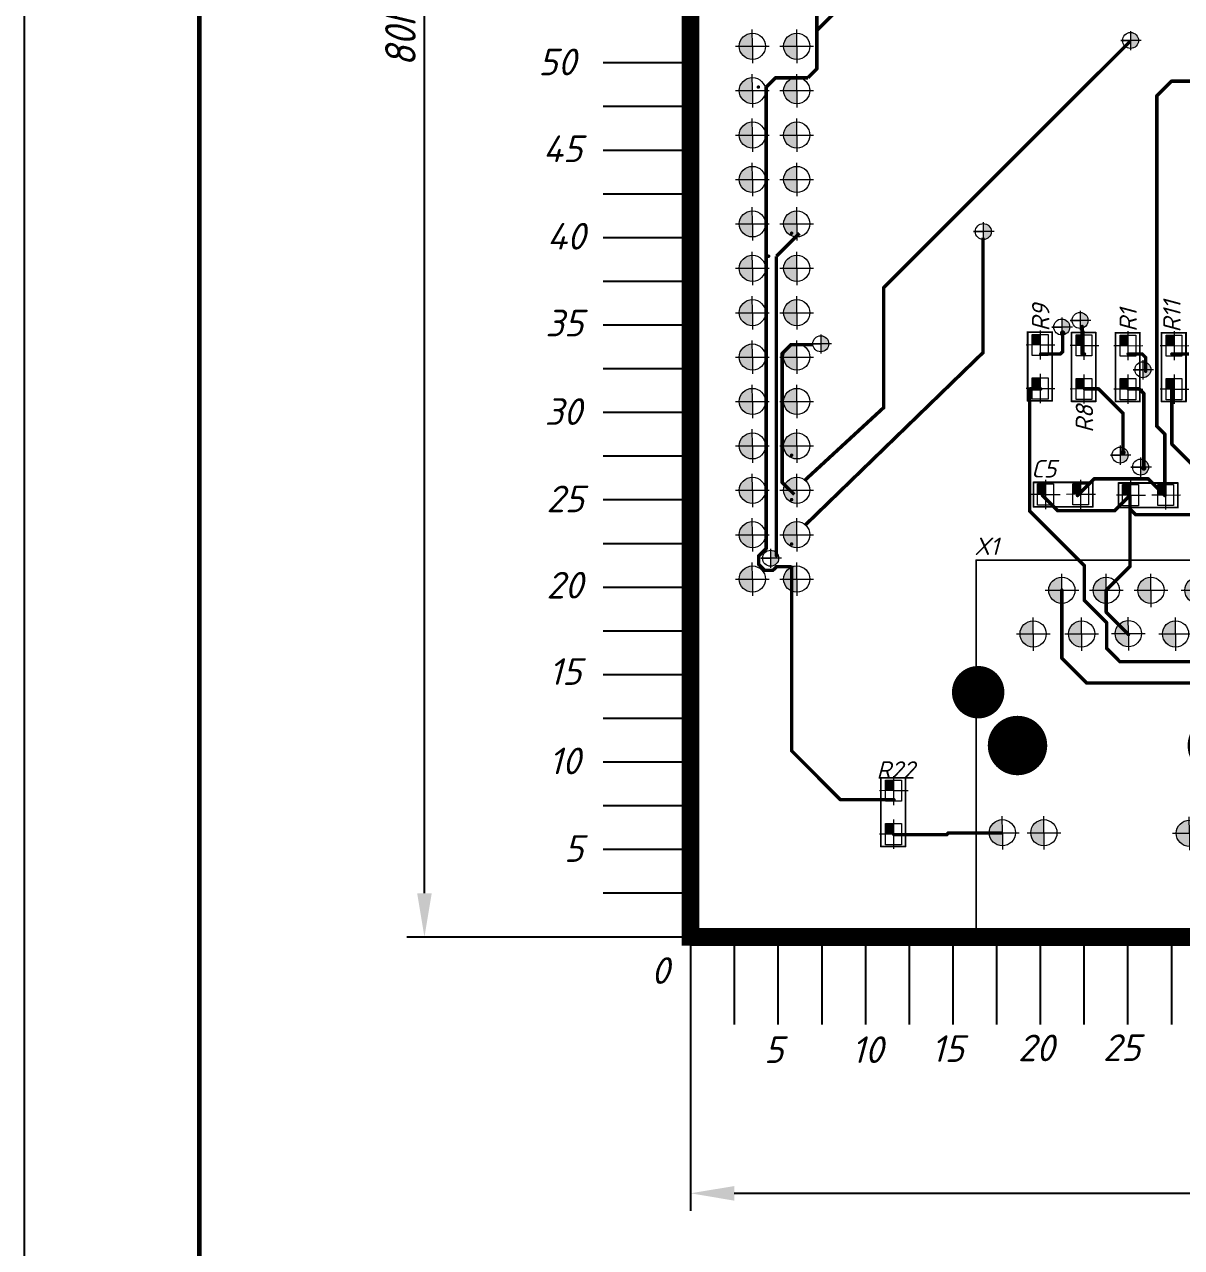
# Model space of a CAD drawing. Header units: millimetres. Extents: x 143 to 740, y 82 to 502.
# Drawn here: x 142.5 to 274.9, y 266.9 to 406.8 of the extents above; entities that cross this region are included whole.
import ezdxf

# ---------------------------------------------------------------- set-up
doc = ezdxf.new("R2010")
doc.units = ezdxf.units.MM
doc.header["$LTSCALE"] = 0.5
doc.layers.get('0').update_dxf_attribs({"lineweight": 60})
doc.layers.get('Defpoints').update_dxf_attribs({"color": 5})
doc.layers.add('Сетка', color=7, linetype='Continuous')
doc.layers.add('СПЛТОНК', color=7, linetype='Continuous', lineweight=20)
doc.styles.get("Standard").update_dxf_attribs({"font": 'isocpeui.ttf', "width": 0.9})
doc.dimstyles.new('Standart', dxfattribs={"dimtxt": 5, "dimasz": 5, "dimexe": 2, "dimexo": 0, "dimgap": 1, "dimtad": 1, "dimtoh": 1, "dimdec": 0, "dimtxsty": 'Standard', "dimcen": 2.5, "dimadec": 0, "dimazin": 0, "dimtfac": 1, "dimtdec": 0, "dimtmove": 0, "dimatfit": 3, "dimldrblk": 'DOTSMALL', "dimfxl": 1, "dimarcsym": 0})

# ---------------------------------------------------------------- blocks, each defined once
blk = doc.blocks.new('*D115')
at = {"color": 0, "lineweight": -2, "transparency": 16777216}
for p, q in [((218.7, 302.39), (218.7, 271.07)), ((418.7, 302.39), (418.7, 271.07)), ((223.7, 273.07), (413.7, 273.07))]:
    blk.add_line(p, q, dxfattribs=at)
at = {"color": 0, "lineweight": -3, "transparency": 16777216}
for points in [[(223.7, 273.9), (223.7, 272.23), (218.7, 273.07)], [(413.7, 273.9), (413.7, 272.23), (418.7, 273.07)]]:
    blk.add_solid(points, dxfattribs=at)
at = {"layer": 'Defpoints', "color": 0, "lineweight": -3, "transparency": 16777216}
for p in [(218.7, 302.39), (418.7, 302.39), (418.7, 273.07)]:
    blk.add_point(p, dxfattribs=at)
at = {"color": 0, "lineweight": -3, "transparency": 16777216, "insert": (321.37, 275.82), "char_height": 5, "width": 7.7932, "attachment_point": 5}
blk.add_mtext('{\\H0.7x;100h12}', dxfattribs=at)
blk = doc.blocks.new('_DotSmall')
at = {"color": 0, "linetype": 'ByBlock', "const_width": 0.5}
blk.add_lwpolyline([(-0.0625, 0, 1), (0.0625, 0, 1)], format="xyb", close=True, dxfattribs=at)
blk = doc.blocks.new('*D116')
at = {"color": 0, "lineweight": -2, "transparency": 16777216}
for p, q in [((218.7, 462.39), (186.26, 462.39)), ((188.26, 307.39), (188.26, 457.39)), ((218.7, 302.39), (186.26, 302.39))]:
    blk.add_line(p, q, dxfattribs=at)
at = {"color": 0, "lineweight": -3, "transparency": 16777216}
for points in [[(187.43, 457.39), (189.09, 457.39), (188.26, 462.39)], [(187.43, 307.39), (189.09, 307.39), (188.26, 302.39)]]:
    blk.add_solid(points, dxfattribs=at)
at = {"layer": 'Defpoints', "color": 0, "lineweight": -3, "transparency": 16777216}
for p in [(188.26, 462.39), (218.7, 462.39), (218.7, 302.39)]:
    blk.add_point(p, dxfattribs=at)
at = {"color": 0, "lineweight": -3, "transparency": 16777216, "insert": (185.51, 407.29), "char_height": 5, "attachment_point": 5, "rotation": 90}
blk.add_mtext('{\\H0.7x;80h12}', dxfattribs=at)
blk = doc.blocks.new('CON__HR911105A_4')
at = {"lineweight": 0}
h = blk.add_hatch(color=256, dxfattribs=at)
h.dxf.hatch_style = 1
h.paths.add_polyline_path([(-0.715, 4.255, 0.414214), (0.035, 5.005), (-0.715, 5.005)])
h.paths.add_polyline_path([(-0.715, 5.005), (0.035, 5.005, 0.414214), (-0.715, 5.755)])
h = blk.add_hatch(color=256, dxfattribs=at)
h.dxf.hatch_style = 1
h.paths.add_polyline_path([(1.602, 4.27, 0.414214), (2.352, 5.02), (1.602, 5.02)])
h.paths.add_polyline_path([(1.602, 5.02), (2.352, 5.02, 0.414214), (1.602, 5.77)])
h = blk.add_hatch(color=256, dxfattribs=at)
h.dxf.hatch_style = 1
h.paths.add_polyline_path([(9.923, 4.241, 0.414214), (10.673, 4.991), (9.923, 4.991)])
h.paths.add_polyline_path([(9.923, 4.991), (10.673, 4.991, 0.414214), (9.923, 5.741)])
h = blk.add_hatch(color=256, dxfattribs=at)
h.dxf.hatch_style = 1
h.paths.add_polyline_path([(12.298, 4.241, 0.414214), (13.048, 4.991), (12.298, 4.991)])
h.paths.add_polyline_path([(12.298, 4.991), (13.048, 4.991, 0.414214), (12.298, 5.741)])
h = blk.add_hatch(color=256, dxfattribs=at)
h.dxf.hatch_style = 1
h.paths.add_polyline_path([(2.391, -7.133, 0.414214), (3.141, -6.383), (2.391, -6.383)])
h.paths.add_polyline_path([(2.391, -6.383), (3.141, -6.383, 0.414214), (2.391, -5.633)])
h = blk.add_hatch(color=256, dxfattribs=at)
h.dxf.hatch_style = 1
h.paths.add_polyline_path([(5.091, -7.149, 0.414214), (5.841, -6.399), (5.091, -6.399)])
h.paths.add_polyline_path([(5.091, -6.399), (5.841, -6.399, 0.414214), (5.091, -5.649)])
h = blk.add_hatch(color=256, dxfattribs=at)
h.dxf.hatch_style = 1
h.paths.add_polyline_path([(7.763, -7.133, 0.414214), (8.513, -6.383), (7.763, -6.383)])
h.paths.add_polyline_path([(7.763, -6.383), (8.513, -6.383, 0.414214), (7.763, -5.633)])
h = blk.add_hatch(color=256, dxfattribs=at)
h.dxf.hatch_style = 1
h.paths.add_polyline_path([(10.536, -7.133, 0.414214), (11.286, -6.383), (10.536, -6.383)])
h.paths.add_polyline_path([(10.536, -6.383), (11.286, -6.383, 0.414214), (10.536, -5.633)])
h = blk.add_hatch(color=256, dxfattribs=at)
h.dxf.hatch_style = 1
h.paths.add_polyline_path([(1.113, -9.63, 0.414214), (1.863, -8.88), (1.113, -8.88)])
h.paths.add_polyline_path([(1.113, -8.88), (1.863, -8.88, 0.414214), (1.113, -8.13)])
h = blk.add_hatch(color=256, dxfattribs=at)
h.dxf.hatch_style = 1
h.paths.add_polyline_path([(3.799, -9.63, 0.414214), (4.549, -8.88), (3.799, -8.88)])
h.paths.add_polyline_path([(3.799, -8.88), (4.549, -8.88, 0.414214), (3.799, -8.13)])
h = blk.add_hatch(color=256, dxfattribs=at)
h.dxf.hatch_style = 1
h.paths.add_polyline_path([(6.354, -9.63, 0.414214), (7.104, -8.88), (6.354, -8.88)])
h.paths.add_polyline_path([(6.354, -8.88), (7.104, -8.88, 0.414214), (6.354, -8.13)])
h = blk.add_hatch(color=256, dxfattribs=at)
h.dxf.hatch_style = 1
h.paths.add_polyline_path([(8.895, -9.63, 0.414214), (9.645, -8.88), (8.895, -8.88)])
h.paths.add_polyline_path([(8.895, -8.88), (9.645, -8.88, 0.414214), (8.895, -8.13)])
for p, q in [((-0.715, 5.005), (-0.718, 5.965)), ((1.602, 5.02), (1.6, 5.979)), ((9.923, 4.991), (9.921, 5.95)), ((12.298, 4.991), (12.296, 5.95)), ((0.246, 5.005), (-1.681, 5.005)), ((-0.715, 5.005), (-0.711, 4.058)), ((2.563, 5.02), (0.636, 5.02)), ((1.602, 5.02), (1.606, 4.072)), ((10.884, 4.991), (8.958, 4.991)), ((9.923, 4.991), (9.928, 4.043)), ((13.26, 4.991), (11.333, 4.991)), ((12.298, 4.991), (12.303, 4.043)), ((2.391, -6.383), (2.389, -5.423)), ((5.091, -6.399), (5.089, -5.44)), ((7.763, -6.383), (7.761, -5.423)), ((10.536, -6.383), (10.534, -5.423)), ((3.353, -6.383), (1.426, -6.383)), ((2.391, -6.383), (2.396, -7.331)), ((6.053, -6.399), (4.126, -6.399)), ((5.091, -6.399), (5.096, -7.347)), ((8.724, -6.383), (6.798, -6.383)), ((7.763, -6.383), (7.768, -7.331)), ((11.497, -6.383), (9.571, -6.383)), ((10.536, -6.383), (10.541, -7.331)), ((1.113, -8.88), (1.111, -7.92)), ((3.799, -8.88), (3.797, -7.92)), ((6.354, -8.88), (6.352, -7.92)), ((8.895, -8.88), (8.893, -7.92)), ((2.075, -8.88), (0.148, -8.88)), ((1.113, -8.88), (1.118, -9.827)), ((4.76, -8.88), (2.834, -8.88)), ((3.799, -8.88), (3.804, -9.827)), ((7.316, -8.88), (5.389, -8.88)), ((6.354, -8.88), (6.359, -9.827)), ((9.856, -8.88), (7.93, -8.88)), ((8.895, -8.88), (8.9, -9.827))]:
    blk.add_line(p, q, dxfattribs=at)
at = {"const_width": 0.1}
for points in [[(13.8, 10.9), (-2.4, 10.9)], [(-2.4, 10.9), (-2.4, -1)], [(13.8, 10.9), (13.8, -10.6)], [(-2.4, -1), (-2.4, -10.6)], [(13.8, -10.6), (-2.4, -10.6)]]:
    blk.add_lwpolyline(points, dxfattribs=at)
for points, const_width in [([(-2.425, 10.9, 1), (-2.375, 10.9, 1)], 0.05), ([(-2.425, 10.9, 1), (-2.375, 10.9, 1)], 0.05), ([(13.775, 10.9, 1), (13.825, 10.9, 1)], 0.05), ([(13.775, 10.9, 1), (13.825, 10.9, 1)], 0.05), ([(-0.85, 0, 1), (0.85, 0, 1)], 1.7), ([(10.58, 0, 1), (12.28, 0, 1)], 1.7), ([(-2.425, -1, 1), (-2.375, -1, 1)], 0.05), ([(-2.425, -1, 1), (-2.375, -1, 1)], 0.05), ([(-3, -3.05, 1), (-1.5, -3.05, 1)], 1.5), ([(-3, -3.05, 1), (-1.5, -3.05, 1)], 1.5), ([(-3, -3.05, 1), (-1.5, -3.05, 1)], 1.5), ([(12.93, -3.05, 1), (14.43, -3.05, 1)], 1.5), ([(12.93, -3.05, 1), (14.43, -3.05, 1)], 1.5), ([(12.93, -3.05, 1), (14.43, -3.05, 1)], 1.5), ([(-2.7, -3.05, 1), (-1.8, -3.05, 1)], 0.9), ([(13.23, -3.05, 1), (14.13, -3.05, 1)], 0.9), ([(-2.425, -10.6, 1), (-2.375, -10.6, 1)], 0.05), ([(-2.425, -10.6, 1), (-2.375, -10.6, 1)], 0.05), ([(13.775, -10.6, 1), (13.825, -10.6, 1)], 0.05), ([(13.775, -10.6, 1), (13.825, -10.6, 1)], 0.05)]:
    blk.add_lwpolyline(points, format="xyb", close=True, dxfattribs=dict(const_width=const_width))
at = {"lineweight": 0}
for centre in [(-0.715, 5.005), (1.602, 5.02), (9.923, 4.991), (12.298, 4.991), (2.391, -6.383), (5.091, -6.399), (7.763, -6.383), (10.536, -6.383), (1.113, -8.88), (3.799, -8.88), (6.354, -8.88), (8.895, -8.88)]:
    blk.add_circle(centre, 0.75, dxfattribs=at)
blk = doc.blocks.new('CH0805R_23')
at = {"lineweight": 0}
h = blk.add_hatch(color=256, dxfattribs=at)
h.dxf.hatch_style = 1
h.paths.add_polyline_path([(-0.389, -0.036), (-0.389, 0.435), (-0.995, 0.435), (-0.992, -0.036)])
h = blk.add_hatch(color=256, dxfattribs=at)
h.dxf.hatch_style = 1
h.paths.add_polyline_path([(2.101, -0.036), (2.101, 0.435), (1.495, 0.435), (1.498, -0.036)])
for p, q in [((-0.992, -0.036), (-0.997, 0.782)), ((1.498, -0.036), (1.494, 0.782)), ((-1.822, -0.036), (-0.16, -0.036)), ((-0.992, -0.036), (-0.991, -0.863)), ((0.669, -0.036), (2.33, -0.036)), ((1.498, -0.036), (1.5, -0.863))]:
    blk.add_line(p, q, dxfattribs=at)
at = {"const_width": 0.1}
for points in [[(-1.7, 0.7), (2.273, 0.7)], [(-1.7, 0.7), (-1.7, -0.7)], [(2.231, 0.7), (2.231, -0.7)], [(-1.7, -0.7), (2.273, -0.7)]]:
    blk.add_lwpolyline(points, dxfattribs=at)
at = {"const_width": 0.05}
for points in [[(-1.725, 0.7, 1), (-1.675, 0.7, 1)], [(-1.725, 0.7, 1), (-1.675, 0.7, 1)], [(-1.725, -0.7, 1), (-1.675, -0.7, 1)], [(-1.725, -0.7, 1), (-1.675, -0.7, 1)]]:
    blk.add_lwpolyline(points, format="xyb", close=True, dxfattribs=at)
at = {"lineweight": 0}
for points in [[(-1.597, 0.435), (-0.389, 0.435), (-0.389, -0.47), (-1.597, -0.47)], [(0.893, 0.435), (2.101, 0.435), (2.101, -0.47), (0.893, -0.47)]]:
    blk.add_lwpolyline(points, close=True, dxfattribs=at)
blk = doc.blocks.new('CH0805R_41')
at = {"lineweight": 0}
h = blk.add_hatch(color=256, dxfattribs=at)
h.dxf.hatch_style = 1
h.paths.add_polyline_path([(-0.991, 0.607), (-1.462, 0.607), (-1.462, 0.001), (-0.991, 0.003)])
h = blk.add_hatch(color=256, dxfattribs=at)
h.dxf.hatch_style = 1
h.paths.add_polyline_path([(1.017, 0.619), (0.546, 0.619), (0.546, 0.013), (1.017, 0.015)])
for p, q in [((-0.991, -0.826), (-0.991, 0.836)), ((1.017, -0.814), (1.017, 0.848)), ((-0.991, 0.003), (-1.808, -0.001)), ((-0.991, 0.003), (-0.163, 0.005)), ((1.017, 0.015), (0.2, 0.011)), ((1.017, 0.015), (1.845, 0.017))]:
    blk.add_line(p, q, dxfattribs=at)
at = {"const_width": 0.1}
for points in [[(-1.7, 0.7), (1.7, 0.7)], [(-1.7, -0.7), (-1.7, 0.7)], [(1.7, -0.7), (1.7, 0.7)], [(-1.7, -0.7), (1.7, -0.7)]]:
    blk.add_lwpolyline(points, dxfattribs=at)
at = {"const_width": 0.05}
for points in [[(-1.725, 0.7, 1), (-1.675, 0.7, 1)], [(-1.725, 0.7, 1), (-1.675, 0.7, 1)], [(1.675, 0.7, 1), (1.725, 0.7, 1)], [(1.675, 0.7, 1), (1.725, 0.7, 1)], [(-1.725, -0.7, 1), (-1.675, -0.7, 1)], [(-1.725, -0.7, 1), (-1.675, -0.7, 1)], [(1.675, -0.7, 1), (1.725, -0.7, 1)], [(1.675, -0.7, 1), (1.725, -0.7, 1)]]:
    blk.add_lwpolyline(points, format="xyb", close=True, dxfattribs=at)
at = {"lineweight": 0}
for points in [[(-1.462, -0.601), (-1.462, 0.607), (-0.556, 0.607), (-0.556, -0.601)], [(0.546, -0.589), (0.546, 0.619), (1.452, 0.619), (1.452, -0.589)]]:
    blk.add_lwpolyline(points, close=True, dxfattribs=at)

msp = doc.modelspace()

# ---------------------------------------------------------------- hatches: boundary and pattern name
at = {"lineweight": 0}
h = msp.add_hatch(color=256, dxfattribs=at)
h.dxf.hatch_style = 1
h.paths.add_polyline_path([(225.77, 405.8, 0.414214), (224.27, 404.3), (225.77, 404.3)])
h.paths.add_polyline_path([(225.77, 404.3), (224.27, 404.3, 0.414214), (225.77, 402.8)])
h = msp.add_hatch(color=256, dxfattribs=at)
h.dxf.hatch_style = 1
h.paths.add_polyline_path([(230.85, 405.8, 0.414214), (229.35, 404.3), (230.85, 404.3)])
h.paths.add_polyline_path([(230.85, 404.3), (229.35, 404.3, 0.414214), (230.85, 402.8)])
h = msp.add_hatch(color=256, dxfattribs=at)
h.dxf.hatch_style = 1
h.paths.add_polyline_path([(269.03, 405.87), (269.03, 404.96), (269.95, 404.96, 0.414214)])
h.paths.add_polyline_path([(269.95, 404.96), (269.03, 404.96), (269.03, 404.04, 0.414214)])
h = msp.add_hatch(color=256, dxfattribs=at)
h.dxf.hatch_style = 1
h.paths.add_polyline_path([(225.77, 400.72, 0.414214), (224.27, 399.22), (225.77, 399.22)])
h.paths.add_polyline_path([(225.77, 399.22), (224.27, 399.22, 0.414214), (225.77, 397.72)])
h = msp.add_hatch(color=256, dxfattribs=at)
h.dxf.hatch_style = 1
h.paths.add_polyline_path([(230.85, 400.72, 0.414214), (229.35, 399.22), (230.85, 399.22)])
h.paths.add_polyline_path([(230.85, 399.22), (229.35, 399.22, 0.414214), (230.85, 397.72)])
h = msp.add_hatch(color=256, dxfattribs=at)
h.dxf.hatch_style = 1
h.paths.add_polyline_path([(225.77, 395.64, 0.414214), (224.27, 394.14), (225.77, 394.14)])
h.paths.add_polyline_path([(225.77, 394.14), (224.27, 394.14, 0.414214), (225.77, 392.64)])
h = msp.add_hatch(color=256, dxfattribs=at)
h.dxf.hatch_style = 1
h.paths.add_polyline_path([(230.85, 395.64, 0.414214), (229.35, 394.14), (230.85, 394.14)])
h.paths.add_polyline_path([(230.85, 394.14), (229.35, 394.14, 0.414214), (230.85, 392.64)])
h = msp.add_hatch(color=256, dxfattribs=at)
h.dxf.hatch_style = 1
h.paths.add_polyline_path([(225.77, 390.56, 0.414214), (224.27, 389.06), (225.77, 389.06)])
h.paths.add_polyline_path([(225.77, 389.06), (224.27, 389.06, 0.414214), (225.77, 387.56)])
h = msp.add_hatch(color=256, dxfattribs=at)
h.dxf.hatch_style = 1
h.paths.add_polyline_path([(230.85, 390.56, 0.414214), (229.35, 389.06), (230.85, 389.06)])
h.paths.add_polyline_path([(230.85, 389.06), (229.35, 389.06, 0.414214), (230.85, 387.56)])
h = msp.add_hatch(color=256, dxfattribs=at)
h.dxf.hatch_style = 1
h.paths.add_polyline_path([(225.77, 385.48, 0.414214), (224.27, 383.98), (225.77, 383.98)])
h.paths.add_polyline_path([(225.77, 383.98), (224.27, 383.98, 0.414214), (225.77, 382.48)])
h = msp.add_hatch(color=256, dxfattribs=at)
h.dxf.hatch_style = 1
h.paths.add_polyline_path([(230.85, 385.48, 0.414214), (229.35, 383.98), (230.85, 383.98)])
h.paths.add_polyline_path([(230.85, 383.98), (229.35, 383.98, 0.414214), (230.85, 382.48)])
h = msp.add_hatch(color=256, dxfattribs=at)
h.dxf.hatch_style = 1
h.paths.add_polyline_path([(252.19, 384.02), (252.19, 383.1), (253.11, 383.1, 0.414214)])
h.paths.add_polyline_path([(253.11, 383.1), (252.19, 383.1), (252.19, 382.19, 0.414214)])
h = msp.add_hatch(color=256, dxfattribs=at)
h.dxf.hatch_style = 1
h.paths.add_polyline_path([(225.77, 380.4, 0.414214), (224.27, 378.9), (225.77, 378.9)])
h.paths.add_polyline_path([(225.77, 378.9), (224.27, 378.9, 0.414214), (225.77, 377.4)])
h = msp.add_hatch(color=256, dxfattribs=at)
h.dxf.hatch_style = 1
h.paths.add_polyline_path([(230.85, 380.4, 0.414214), (229.35, 378.9), (230.85, 378.9)])
h.paths.add_polyline_path([(230.85, 378.9), (229.35, 378.9, 0.414214), (230.85, 377.4)])
h = msp.add_hatch(color=256, dxfattribs=at)
h.dxf.hatch_style = 1
h.paths.add_polyline_path([(225.77, 375.32, 0.414214), (224.27, 373.82), (225.77, 373.82)])
h.paths.add_polyline_path([(225.77, 373.82), (224.27, 373.82, 0.414214), (225.77, 372.32)])
h = msp.add_hatch(color=256, dxfattribs=at)
h.dxf.hatch_style = 1
h.paths.add_polyline_path([(230.85, 375.32, 0.414214), (229.35, 373.82), (230.85, 373.82)])
h.paths.add_polyline_path([(230.85, 373.82), (229.35, 373.82, 0.414214), (230.85, 372.32)])
h = msp.add_hatch(color=256, dxfattribs=at)
h.dxf.hatch_style = 1
h.paths.add_polyline_path([(263.26, 373.85), (263.26, 372.94), (264.18, 372.94, 0.414214)])
h.paths.add_polyline_path([(264.18, 372.94), (263.26, 372.94), (263.26, 372.02, 0.414214)])
h = msp.add_hatch(color=256, dxfattribs=at)
h.dxf.hatch_style = 1
h.paths.add_polyline_path([(261.16, 373.1), (261.16, 372.18), (262.07, 372.18, 0.414214)])
h.paths.add_polyline_path([(262.07, 372.18), (261.16, 372.18), (261.16, 371.27, 0.414214)])
h = msp.add_hatch(color=256, dxfattribs=at)
h.dxf.hatch_style = 1
h.paths.add_polyline_path([(233.59, 371.17), (233.59, 370.26), (234.5, 370.26, 0.414214)])
h.paths.add_polyline_path([(234.5, 370.26), (233.59, 370.26), (233.59, 369.34, 0.414214)])
h = msp.add_hatch(color=256, dxfattribs=at)
h.dxf.hatch_style = 1
h.paths.add_polyline_path([(225.77, 370.24, 0.414214), (224.27, 368.74), (225.77, 368.74)])
h.paths.add_polyline_path([(225.77, 368.74), (224.27, 368.74, 0.414214), (225.77, 367.24)])
h = msp.add_hatch(color=256, dxfattribs=at)
h.dxf.hatch_style = 1
h.paths.add_polyline_path([(230.85, 370.24, 0.414214), (229.35, 368.74), (230.85, 368.74)])
h.paths.add_polyline_path([(230.85, 368.74), (229.35, 368.74, 0.414214), (230.85, 367.24)])
h = msp.add_hatch(color=256, dxfattribs=at)
h.dxf.hatch_style = 1
h.paths.add_polyline_path([(270.44, 368.21), (270.44, 367.3), (271.36, 367.3, 0.414214)])
h.paths.add_polyline_path([(271.36, 367.3), (270.44, 367.3), (270.44, 366.38, 0.414214)])
h = msp.add_hatch(color=256, dxfattribs=at)
h.dxf.hatch_style = 1
h.paths.add_polyline_path([(225.77, 365.16, 0.414214), (224.27, 363.66), (225.77, 363.66)])
h.paths.add_polyline_path([(225.77, 363.66), (224.27, 363.66, 0.414214), (225.77, 362.16)])
h = msp.add_hatch(color=256, dxfattribs=at)
h.dxf.hatch_style = 1
h.paths.add_polyline_path([(230.85, 365.16, 0.414214), (229.35, 363.66), (230.85, 363.66)])
h.paths.add_polyline_path([(230.85, 363.66), (229.35, 363.66, 0.414214), (230.85, 362.16)])
h = msp.add_hatch(color=256, dxfattribs=at)
h.dxf.hatch_style = 1
h.paths.add_polyline_path([(225.77, 360.08, 0.414214), (224.27, 358.58), (225.77, 358.58)])
h.paths.add_polyline_path([(225.77, 358.58), (224.27, 358.58, 0.414214), (225.77, 357.08)])
h = msp.add_hatch(color=256, dxfattribs=at)
h.dxf.hatch_style = 1
h.paths.add_polyline_path([(230.85, 360.08, 0.414214), (229.35, 358.58), (230.85, 358.58)])
h.paths.add_polyline_path([(230.85, 358.58), (229.35, 358.58, 0.414214), (230.85, 357.08)])
h = msp.add_hatch(color=256, dxfattribs=at)
h.dxf.hatch_style = 1
h.paths.add_polyline_path([(267.84, 358.45), (267.84, 357.53), (268.76, 357.53, 0.414214)])
h.paths.add_polyline_path([(268.76, 357.53), (267.84, 357.53), (267.84, 356.62, 0.414214)])
h = msp.add_hatch(color=256, dxfattribs=at)
h.dxf.hatch_style = 1
h.paths.add_polyline_path([(270.18, 357.07), (270.18, 356.15), (271.1, 356.15, 0.414214)])
h.paths.add_polyline_path([(271.1, 356.15), (270.18, 356.15), (270.18, 355.24, 0.414214)])
h = msp.add_hatch(color=256, dxfattribs=at)
h.dxf.hatch_style = 1
h.paths.add_polyline_path([(225.77, 355, 0.414214), (224.27, 353.5), (225.77, 353.5)])
h.paths.add_polyline_path([(225.77, 353.5), (224.27, 353.5, 0.414214), (225.77, 352)])
h = msp.add_hatch(color=256, dxfattribs=at)
h.dxf.hatch_style = 1
h.paths.add_polyline_path([(230.85, 355, 0.414214), (229.35, 353.5), (230.85, 353.5)])
h.paths.add_polyline_path([(230.85, 353.5), (229.35, 353.5, 0.414214), (230.85, 352)])
h = msp.add_hatch(color=256, dxfattribs=at)
h.dxf.hatch_style = 1
h.paths.add_polyline_path([(225.77, 349.92, 0.414214), (224.27, 348.42), (225.77, 348.42)])
h.paths.add_polyline_path([(225.77, 348.42), (224.27, 348.42, 0.414214), (225.77, 346.92)])
h = msp.add_hatch(color=256, dxfattribs=at)
h.dxf.hatch_style = 1
h.paths.add_polyline_path([(230.85, 349.92, 0.414214), (229.35, 348.42), (230.85, 348.42)])
h.paths.add_polyline_path([(230.85, 348.42), (229.35, 348.42, 0.414214), (230.85, 346.92)])
h = msp.add_hatch(color=256, dxfattribs=at)
h.dxf.hatch_style = 1
h.paths.add_polyline_path([(227.86, 346.63), (227.86, 345.72), (228.78, 345.72, 0.414214)])
h.paths.add_polyline_path([(228.78, 345.72), (227.86, 345.72), (227.86, 344.8, 0.414214)])
h = msp.add_hatch(color=256, dxfattribs=at)
h.dxf.hatch_style = 1
h.paths.add_polyline_path([(225.77, 344.84, 0.414214), (224.27, 343.34), (225.77, 343.34)])
h.paths.add_polyline_path([(225.77, 343.34), (224.27, 343.34, 0.414214), (225.77, 341.84)])
h = msp.add_hatch(color=256, dxfattribs=at)
h.dxf.hatch_style = 1
h.paths.add_polyline_path([(230.85, 344.84, 0.414214), (229.35, 343.34), (230.85, 343.34)])
h.paths.add_polyline_path([(230.85, 343.34), (229.35, 343.34, 0.414214), (230.85, 341.84)])

# ---------------------------------------------------------------- linework, layer by layer
msp.add_line((162.51, 87.05), (162.51, 497.05))
for p, q in [((225.77, 404.3), (225.76, 406.2)), ((230.85, 404.3), (230.84, 406.2)), ((223.85, 404.3), (227.7, 404.3)), ((225.77, 404.3), (225.78, 402.38)), ((228.93, 404.3), (232.78, 404.3)), ((230.85, 404.3), (230.86, 402.38)), ((225.77, 399.22), (225.76, 401.12)), ((230.85, 399.22), (230.84, 401.12)), ((223.85, 399.22), (227.7, 399.22)), ((225.77, 399.22), (225.78, 397.3)), ((228.93, 399.22), (232.78, 399.22)), ((230.85, 399.22), (230.86, 397.3)), ((225.77, 394.14), (225.76, 396.04)), ((230.85, 394.14), (230.84, 396.04)), ((223.85, 394.14), (227.7, 394.14)), ((225.77, 394.14), (225.78, 392.22)), ((228.93, 394.14), (232.78, 394.14)), ((230.85, 394.14), (230.86, 392.22)), ((225.77, 389.06), (225.76, 390.96)), ((230.85, 389.06), (230.84, 390.96)), ((223.85, 389.06), (227.7, 389.06)), ((225.77, 389.06), (225.78, 387.14)), ((228.93, 389.06), (232.78, 389.06)), ((230.85, 389.06), (230.86, 387.14)), ((225.77, 383.98), (225.76, 385.88)), ((230.85, 383.98), (230.84, 385.88)), ((223.85, 383.98), (227.7, 383.98)), ((225.77, 383.98), (225.78, 382.06)), ((228.93, 383.98), (232.78, 383.98)), ((230.85, 383.98), (230.86, 382.06)), ((225.77, 378.9), (225.76, 380.8)), ((230.85, 378.9), (230.84, 380.8)), ((223.85, 378.9), (227.7, 378.9)), ((225.77, 378.9), (225.78, 376.98)), ((228.93, 378.9), (232.78, 378.9)), ((230.85, 378.9), (230.86, 376.98)), ((225.77, 373.82), (225.76, 375.72)), ((230.85, 373.82), (230.84, 375.72)), ((223.85, 373.82), (227.7, 373.82)), ((225.77, 373.82), (225.78, 371.9)), ((228.93, 373.82), (232.78, 373.82)), ((230.85, 373.82), (230.86, 371.9)), ((225.77, 368.74), (225.76, 370.64)), ((230.85, 368.74), (230.84, 370.64)), ((223.85, 368.74), (227.7, 368.74)), ((225.77, 368.74), (225.78, 366.82)), ((228.93, 368.74), (232.78, 368.74)), ((230.85, 368.74), (230.86, 366.82)), ((225.77, 363.66), (225.76, 365.56)), ((230.85, 363.66), (230.84, 365.56)), ((223.85, 363.66), (227.7, 363.66)), ((225.77, 363.66), (225.78, 361.74)), ((228.93, 363.66), (232.78, 363.66)), ((230.85, 363.66), (230.86, 361.74)), ((225.77, 358.58), (225.76, 360.48)), ((230.85, 358.58), (230.84, 360.48)), ((223.85, 358.58), (227.7, 358.58)), ((225.77, 358.58), (225.78, 356.66)), ((228.93, 358.58), (232.78, 358.58)), ((230.85, 358.58), (230.86, 356.66)), ((225.77, 353.5), (225.76, 355.4)), ((230.85, 353.5), (230.84, 355.4)), ((223.85, 353.5), (227.7, 353.5)), ((225.77, 353.5), (225.78, 351.58)), ((228.93, 353.5), (232.78, 353.5)), ((230.85, 353.5), (230.86, 351.58)), ((225.77, 348.42), (225.76, 350.32)), ((230.85, 348.42), (230.84, 350.32)), ((223.85, 348.42), (227.7, 348.42)), ((225.77, 348.42), (225.78, 346.5)), ((228.93, 348.42), (232.78, 348.42)), ((230.85, 348.42), (230.86, 346.5)), ((225.77, 343.34), (225.76, 345.24)), ((230.85, 343.34), (230.84, 345.24)), ((223.85, 343.34), (227.7, 343.34)), ((225.77, 343.34), (225.78, 341.42)), ((228.93, 343.34), (232.78, 343.34)), ((230.85, 343.34), (230.86, 341.42))]:
    msp.add_line(p, q, dxfattribs=at)
for points, const_width in [([(218.7, 301.39), (218.7, 462.39)], 2.03), ([(233.14, 401.71), (233.14, 426.63)], 0.4), ([(233.13, 406.1), (252.77, 425.75)], 0.4), ([(240.79, 376.67), (268.93, 404.81)], 0.4), ([(232.12, 400.69), (233.14, 401.71)], 0.4), ([(227.35, 399.63), (228.42, 400.69)], 0.4), ([(228.42, 400.69), (232.12, 400.69)], 0.4), ([(272.03, 398.61), (273.72, 400.3)], 0.4), ([(273.72, 400.3), (283.76, 400.3)], 0.4), ([(227.35, 346.83), (227.35, 399.63)], 0.4), ([(272.03, 360.83), (272.03, 398.61)], 0.4), ([(228.52, 380.28), (231.14, 382.91)], 0.4), ([(252.16, 369.26), (252.16, 382.41)], 0.4), ([(228.52, 346.03), (228.52, 380.28)], 0.4), ([(240.79, 362.96), (240.79, 376.67)], 0.4), ([(263.49, 369.1), (263.49, 372.24)], 0.4), ([(261.26, 369.35), (261.26, 371.5)], 0.4), ([(229.18, 369.15), (230.19, 370.16)], 0.4), ([(230.19, 370.16), (232.69, 370.16)], 0.4), ([(231.84, 349.54), (252.16, 369.26)], 0.4), ([(261, 369.1), (261.26, 369.35)], 0.4), ([(229.18, 354.4), (229.18, 369.15)], 0.4), ([(258.76, 369.1), (261, 369.1)], 0.4), ([(263.49, 369.1), (263.76, 369.1)], 0.4), ([(268.76, 369.1), (270.35, 369.1)], 0.4), ([(270.35, 369.1), (270.76, 368.69)], 0.4), ([(270.76, 367.12), (270.76, 368.69)], 0.4), ([(273.76, 369.1), (275.73, 369.1)], 0.4), ([(257.5, 351.11), (257.5, 365.1)], 0.4), ([(257.5, 365.1), (258.76, 365.1)], 0.4), ([(263.76, 365.1), (265.37, 365.1)], 0.4), ([(265.37, 365.1), (268.17, 362.31)], 0.4), ([(268.76, 365.1), (270.03, 365.1)], 0.4), ([(270.03, 365.1), (270.55, 364.58)], 0.4), ([(273.76, 358.78), (273.76, 365.1)], 0.4), ([(270.55, 356.04), (270.55, 364.58)], 0.4), ([(231.81, 354.68), (240.79, 362.96)], 0.4), ([(268.17, 357.82), (268.17, 362.31)], 0.4), ([(272.03, 360.83), (272.96, 359.9)], 0.4), ([(272.96, 352.9), (272.96, 359.9)], 0.4), ([(273.76, 358.78), (280.46, 352.08)], 0.4), ([(229.18, 354.4), (230.57, 353.02)], 0.4), ([(262.96, 352.9), (264.88, 354.82)], 0.4), ([(264.88, 354.82), (271.03, 354.82)], 0.4), ([(271.03, 354.82), (272.96, 352.9)], 0.4), ([(258.96, 352.9), (260.69, 351.16)], 0.4), ([(267.22, 351.16), (268.96, 352.9)], 0.4), ([(268.96, 351.37), (268.96, 352.9)], 0.4), ([(257.5, 351.11), (263.75, 344.87)], 0.4), ([(260.69, 351.16), (267.22, 351.16)], 0.4), ([(268.96, 344.79), (268.96, 351.37)], 0.4), ([(268.96, 351.37), (269.62, 350.71)], 0.4), ([(269.62, 350.71), (288.39, 350.71)], 0.4), ([(226.49, 345.98), (227.35, 346.83)], 0.4), ([(226.49, 345.02), (226.49, 345.98)], 0.4), ([(226.49, 345.02), (227.17, 344.35)], 0.4), ([(227.17, 344.35), (228.12, 344.35)], 0.4), ([(228.12, 344.35), (228.54, 344.76)], 0.4), ([(228.54, 344.76), (230.13, 344.76)], 0.4), ([(230.26, 323.7), (230.26, 344.86)], 0.4), ([(263.75, 340.9), (263.75, 344.87)], 0.4), ([(266.25, 342.08), (268.96, 344.79)], 0.4), ([(261.17, 334.29), (261.17, 342.08)], 0.4), ([(266.25, 339.54), (266.25, 342.08)], 0.4), ([(263.75, 340.9), (266.29, 338.36)], 0.4), ([(266.25, 339.54), (268.79, 337)], 0.4), ([(266.29, 335.42), (266.29, 338.36)], 0.4), ([(261.17, 334.29), (264, 331.45)], 0.4), ([(266.29, 335.42), (267.81, 333.89)], 0.4), ([(267.81, 333.89), (286.3, 333.89)], 0.4), ([(264, 331.45), (277.25, 331.45)], 0.4), ([(230.26, 323.7), (235.85, 318.1)], 0.4), ([(235.85, 318.1), (241.96, 318.1)], 0.4), ([(241.96, 314.1), (248, 314.1)], 0.4), ([(248, 314.1), (248.2, 314.3)], 0.4), ([(248.2, 314.3), (254.26, 314.3)], 0.4), ([(218.7, 302.39), (418.7, 302.39)], 2.03)]:
    msp.add_lwpolyline(points, dxfattribs=dict(const_width=const_width))
for points, const_width in [([(268.83, 404.81, 1), (269.03, 404.81, 1)], 0.2), ([(233.04, 401.71, 1), (233.24, 401.71, 1)], 0.2), ([(233.04, 401.71, 1), (233.24, 401.71, 1)], 0.2), ([(228.32, 400.69, 1), (228.52, 400.69, 1)], 0.2), ([(228.32, 400.69, 1), (228.52, 400.69, 1)], 0.2), ([(231.14, 400.69, 1), (231.34, 400.69, 1)], 0.2), ([(231.14, 400.69, 1), (231.34, 400.69, 1)], 0.2), ([(273.62, 400.3, 1), (273.82, 400.3, 1)], 0.2), ([(273.62, 400.3, 1), (273.82, 400.3, 1)], 0.2), ([(226.36, 399.63, 1), (226.56, 399.63, 1)], 0.2), ([(226.36, 399.63, 1), (226.56, 399.63, 1)], 0.2), ([(271.93, 398.61, 1), (272.13, 398.61, 1)], 0.2), ([(271.93, 398.61, 1), (272.13, 398.61, 1)], 0.2), ([(230.16, 382.91, 1), (230.36, 382.91, 1)], 0.2), ([(227.53, 380.28, 1), (227.73, 380.28, 1)], 0.2), ([(227.53, 380.28, 1), (227.73, 380.28, 1)], 0.2), ([(240.69, 376.67, 1), (240.89, 376.67, 1)], 0.2), ([(240.69, 376.67, 1), (240.89, 376.67, 1)], 0.2), ([(263.39, 372.24, 1), (263.59, 372.24, 1)], 0.2), ([(263.39, 372.24, 1), (263.59, 372.24, 1)], 0.2), ([(261.11, 371.5, 1), (261.41, 371.5, 1)], 0.3), ([(261.16, 371.5, 1), (261.36, 371.5, 1)], 0.2), ([(230.09, 370.16, 1), (230.29, 370.16, 1)], 0.2), ([(230.09, 370.16, 1), (230.29, 370.16, 1)], 0.2), ([(252.06, 369.26, 1), (252.26, 369.26, 1)], 0.2), ([(252.06, 369.26, 1), (252.26, 369.26, 1)], 0.2), ([(261.16, 369.35, 1), (261.36, 369.35, 1)], 0.2), ([(261.16, 369.35, 1), (261.36, 369.35, 1)], 0.2), ([(229.08, 369.15, 1), (229.28, 369.15, 1)], 0.2), ([(229.08, 369.15, 1), (229.28, 369.15, 1)], 0.2), ([(258.66, 369.1, 1), (258.86, 369.1, 1)], 0.2), ([(260.9, 369.1, 1), (261.1, 369.1, 1)], 0.2), ([(260.9, 369.1, 1), (261.1, 369.1, 1)], 0.2), ([(263.39, 369.1, 1), (263.59, 369.1, 1)], 0.2), ([(263.39, 369.1, 1), (263.59, 369.1, 1)], 0.2), ([(263.66, 369.1, 1), (263.86, 369.1, 1)], 0.2), ([(268.66, 369.1, 1), (268.86, 369.1, 1)], 0.2), ([(270.25, 369.1, 1), (270.45, 369.1, 1)], 0.2), ([(270.25, 369.1, 1), (270.45, 369.1, 1)], 0.2), ([(270.66, 368.69, 1), (270.86, 368.69, 1)], 0.2), ([(270.66, 368.69, 1), (270.86, 368.69, 1)], 0.2), ([(273.66, 369.1, 1), (273.86, 369.1, 1)], 0.2), ([(270.66, 367.12, 1), (270.86, 367.12, 1)], 0.2), ([(257.4, 365.1, 1), (257.6, 365.1, 1)], 0.2), ([(257.4, 365.1, 1), (257.6, 365.1, 1)], 0.2), ([(258.66, 365.1, 1), (258.86, 365.1, 1)], 0.2), ([(263.66, 365.1, 1), (263.86, 365.1, 1)], 0.2), ([(265.27, 365.1, 1), (265.47, 365.1, 1)], 0.2), ([(265.27, 365.1, 1), (265.47, 365.1, 1)], 0.2), ([(268.66, 365.1, 1), (268.86, 365.1, 1)], 0.2), ([(269.93, 365.1, 1), (270.13, 365.1, 1)], 0.2), ([(269.93, 365.1, 1), (270.13, 365.1, 1)], 0.2), ([(273.66, 365.1, 1), (273.86, 365.1, 1)], 0.2), ([(270.45, 364.58, 1), (270.65, 364.58, 1)], 0.2), ([(270.45, 364.58, 1), (270.65, 364.58, 1)], 0.2), ([(240.69, 362.96, 1), (240.89, 362.96, 1)], 0.2), ([(240.69, 362.96, 1), (240.89, 362.96, 1)], 0.2), ([(268.07, 362.31, 1), (268.27, 362.31, 1)], 0.2), ([(268.07, 362.31, 1), (268.27, 362.31, 1)], 0.2), ([(271.93, 360.83, 1), (272.13, 360.83, 1)], 0.2), ([(271.93, 360.83, 1), (272.13, 360.83, 1)], 0.2), ([(272.86, 359.9, 1), (273.06, 359.9, 1)], 0.2), ([(272.86, 359.9, 1), (273.06, 359.9, 1)], 0.2), ([(273.66, 358.78, 1), (273.86, 358.78, 1)], 0.2), ([(273.66, 358.78, 1), (273.86, 358.78, 1)], 0.2), ([(230.16, 357.51, 1), (230.36, 357.51, 1)], 0.2), ([(268.02, 357.82, 1), (268.32, 357.82, 1)], 0.3), ([(268.07, 357.82, 1), (268.27, 357.82, 1)], 0.2), ([(270.4, 356.04, 1), (270.7, 356.04, 1)], 0.3), ([(270.45, 356.04, 1), (270.65, 356.04, 1)], 0.2), ([(229.08, 354.4, 1), (229.28, 354.4, 1)], 0.2), ([(229.08, 354.4, 1), (229.28, 354.4, 1)], 0.2), ([(264.78, 354.82, 1), (264.98, 354.82, 1)], 0.2), ([(264.78, 354.82, 1), (264.98, 354.82, 1)], 0.2), ([(270.93, 354.82, 1), (271.13, 354.82, 1)], 0.2), ([(270.93, 354.82, 1), (271.13, 354.82, 1)], 0.2), ([(230.16, 352.43, 1), (230.36, 352.43, 1)], 0.2), ([(258.86, 352.9, 1), (259.06, 352.9, 1)], 0.2), ([(262.86, 352.9, 1), (263.06, 352.9, 1)], 0.2), ([(268.86, 352.9, 1), (269.06, 352.9, 1)], 0.2), ([(268.86, 352.9, 1), (269.06, 352.9, 1)], 0.2), ([(272.86, 352.9, 1), (273.06, 352.9, 1)], 0.2), ([(272.86, 352.9, 1), (273.06, 352.9, 1)], 0.2), ([(257.4, 351.11, 1), (257.6, 351.11, 1)], 0.2), ([(257.4, 351.11, 1), (257.6, 351.11, 1)], 0.2), ([(260.59, 351.16, 1), (260.79, 351.16, 1)], 0.2), ([(260.59, 351.16, 1), (260.79, 351.16, 1)], 0.2), ([(267.12, 351.16, 1), (267.32, 351.16, 1)], 0.2), ([(267.12, 351.16, 1), (267.32, 351.16, 1)], 0.2), ([(268.86, 351.37, 1), (269.06, 351.37, 1)], 0.2), ([(268.86, 351.37, 1), (269.06, 351.37, 1)], 0.2), ([(268.86, 351.37, 1), (269.06, 351.37, 1)], 0.2), ([(269.52, 350.71, 1), (269.72, 350.71, 1)], 0.2), ([(269.52, 350.71, 1), (269.72, 350.71, 1)], 0.2), ([(227.25, 346.83, 1), (227.45, 346.83, 1)], 0.2), ([(227.25, 346.83, 1), (227.45, 346.83, 1)], 0.2), ([(230.16, 347.35, 1), (230.36, 347.35, 1)], 0.2), ([(226.39, 345.98, 1), (226.59, 345.98, 1)], 0.2), ([(226.39, 345.98, 1), (226.59, 345.98, 1)], 0.2), ([(228.42, 346.03, 1), (228.62, 346.03, 1)], 0.2), ([(228.42, 346.03, 1), (228.62, 346.03, 1)], 0.2), ([(226.39, 345.02, 1), (226.59, 345.02, 1)], 0.2), ([(226.39, 345.02, 1), (226.59, 345.02, 1)], 0.2), ([(227.07, 344.35, 1), (227.27, 344.35, 1)], 0.2), ([(227.07, 344.35, 1), (227.27, 344.35, 1)], 0.2), ([(228.02, 344.35, 1), (228.22, 344.35, 1)], 0.2), ([(228.02, 344.35, 1), (228.22, 344.35, 1)], 0.2), ([(228.44, 344.76, 1), (228.64, 344.76, 1)], 0.2), ([(228.44, 344.76, 1), (228.64, 344.76, 1)], 0.2), ([(230.03, 344.76, 1), (230.23, 344.76, 1)], 0.2), ([(230.03, 344.76, 1), (230.23, 344.76, 1)], 0.2), ([(263.65, 344.87, 1), (263.85, 344.87, 1)], 0.2), ([(263.65, 344.87, 1), (263.85, 344.87, 1)], 0.2), ([(268.86, 344.79, 1), (269.06, 344.79, 1)], 0.2), ([(268.86, 344.79, 1), (269.06, 344.79, 1)], 0.2), ([(261.07, 342.08, 1), (261.27, 342.08, 1)], 0.2), ([(266.15, 342.08, 1), (266.35, 342.08, 1)], 0.2), ([(266.15, 342.08, 1), (266.35, 342.08, 1)], 0.2), ([(263.65, 340.9, 1), (263.85, 340.9, 1)], 0.2), ([(263.65, 340.9, 1), (263.85, 340.9, 1)], 0.2), ([(266.15, 339.54, 1), (266.35, 339.54, 1)], 0.2), ([(266.15, 339.54, 1), (266.35, 339.54, 1)], 0.2), ([(266.19, 338.36, 1), (266.39, 338.36, 1)], 0.2), ([(266.19, 338.36, 1), (266.39, 338.36, 1)], 0.2), ([(268.69, 337, 1), (268.89, 337, 1)], 0.2), ([(261.07, 334.29, 1), (261.27, 334.29, 1)], 0.2), ([(261.07, 334.29, 1), (261.27, 334.29, 1)], 0.2), ([(266.19, 335.42, 1), (266.39, 335.42, 1)], 0.2), ([(266.19, 335.42, 1), (266.39, 335.42, 1)], 0.2), ([(267.71, 333.89, 1), (267.91, 333.89, 1)], 0.2), ([(267.71, 333.89, 1), (267.91, 333.89, 1)], 0.2), ([(263.9, 331.45, 1), (264.1, 331.45, 1)], 0.2), ([(263.9, 331.45, 1), (264.1, 331.45, 1)], 0.2), ([(230.16, 323.7, 1), (230.36, 323.7, 1)], 0.2), ([(230.16, 323.7, 1), (230.36, 323.7, 1)], 0.2), ([(235.75, 318.1, 1), (235.95, 318.1, 1)], 0.2), ([(235.75, 318.1, 1), (235.95, 318.1, 1)], 0.2), ([(241.86, 318.1, 1), (242.06, 318.1, 1)], 0.2), ([(241.86, 314.1, 1), (242.06, 314.1, 1)], 0.2), ([(247.9, 314.1, 1), (248.1, 314.1, 1)], 0.2), ([(247.9, 314.1, 1), (248.1, 314.1, 1)], 0.2), ([(248.1, 314.3, 1), (248.3, 314.3, 1)], 0.2), ([(248.1, 314.3, 1), (248.3, 314.3, 1)], 0.2), ([(254.16, 314.3, 1), (254.36, 314.3, 1)], 0.2), ([(218.66, 302.5, 1), (218.86, 302.5, 1)], 0.2), ([(218.66, 302.5, 1), (218.86, 302.5, 1)], 0.2)]:
    msp.add_lwpolyline(points, format="xyb", close=True, dxfattribs=dict(const_width=const_width))
for centre, radius in [((225.77, 404.3), 1.5), ((230.85, 404.3), 1.5), ((269.03, 404.96), 0.915), ((225.77, 399.22), 1.5), ((230.85, 399.22), 1.5), ((225.77, 394.14), 1.5), ((230.85, 394.14), 1.5), ((225.77, 389.06), 1.5), ((230.85, 389.06), 1.5), ((225.77, 383.98), 1.5), ((230.85, 383.98), 1.5), ((252.19, 383.1), 0.915), ((225.77, 378.9), 1.5), ((230.85, 378.9), 1.5), ((225.77, 373.82), 1.5), ((230.85, 373.82), 1.5), ((263.26, 372.94), 0.915), ((261.16, 372.18), 0.915), ((233.59, 370.26), 0.915), ((225.77, 368.74), 1.5), ((230.85, 368.74), 1.5), ((270.44, 367.3), 0.915), ((225.77, 363.66), 1.5), ((230.85, 363.66), 1.5), ((225.77, 358.58), 1.5), ((230.85, 358.58), 1.5), ((267.84, 357.53), 0.915), ((270.18, 356.15), 0.915), ((225.77, 353.5), 1.5), ((230.85, 353.5), 1.5), ((225.77, 348.42), 1.5), ((230.85, 348.42), 1.5), ((227.86, 345.72), 0.915), ((225.77, 343.34), 1.5), ((230.85, 343.34), 1.5)]:
    msp.add_circle(centre, radius, dxfattribs=at)
at = {"layer": 'Defpoints'}
msp.add_line((142.51, 82.05), (142.51, 502.05), dxfattribs=at)
at = {"layer": 'Сетка'}
for p, q in [((218.7, 402.39), (208.7, 402.39)), ((218.7, 397.39), (208.7, 397.39)), ((218.7, 392.39), (208.7, 392.39)), ((218.7, 387.39), (208.7, 387.39)), ((218.7, 382.39), (208.7, 382.39)), ((218.7, 377.39), (208.7, 377.39)), ((218.7, 372.39), (208.7, 372.39)), ((218.7, 367.39), (208.7, 367.39)), ((218.7, 362.39), (208.7, 362.39)), ((218.7, 357.39), (208.7, 357.39)), ((218.7, 352.39), (208.7, 352.39)), ((218.7, 347.39), (208.7, 347.39)), ((218.7, 342.39), (208.7, 342.39)), ((218.7, 337.39), (208.7, 337.39)), ((218.7, 332.39), (208.7, 332.39)), ((218.7, 327.39), (208.7, 327.39)), ((218.7, 322.39), (208.7, 322.39)), ((218.7, 317.39), (208.7, 317.39)), ((218.7, 312.39), (208.7, 312.39)), ((218.7, 307.39), (208.7, 307.39)), ((223.7, 302.39), (223.7, 292.39)), ((228.7, 302.39), (228.7, 292.39)), ((233.7, 302.39), (233.7, 292.39)), ((238.7, 302.39), (238.7, 292.39)), ((243.7, 302.39), (243.7, 292.39)), ((248.7, 302.39), (248.7, 292.39)), ((253.7, 302.39), (253.7, 292.39)), ((258.7, 302.39), (258.7, 292.39)), ((263.7, 302.39), (263.7, 292.39)), ((268.7, 302.39), (268.7, 292.39)), ((273.7, 302.39), (273.7, 292.39))]:
    msp.add_line(p, q, dxfattribs=at)
at = {"layer": 'СПЛТОНК', "lineweight": 0}
for p, q in [((269.03, 406.04), (269.03, 403.85)), ((270.26, 404.96), (267.91, 404.96)), ((267.91, 404.96), (269.03, 404.96)), ((252.19, 384.18), (252.19, 382)), ((253.42, 383.1), (251.07, 383.1)), ((251.07, 383.1), (252.19, 383.1)), ((263.26, 374.02), (263.26, 371.83)), ((261.16, 373.27), (261.16, 371.08)), ((264.49, 372.94), (262.14, 372.94)), ((262.14, 372.94), (263.26, 372.94)), ((233.59, 371.34), (233.59, 369.15)), ((262.38, 372.18), (260.03, 372.18)), ((260.03, 372.18), (261.16, 372.18)), ((234.81, 370.26), (232.46, 370.26)), ((232.46, 370.26), (233.59, 370.26)), ((270.44, 368.38), (270.44, 366.19)), ((271.67, 367.3), (269.32, 367.3)), ((269.32, 367.3), (270.44, 367.3)), ((267.84, 358.61), (267.84, 356.43)), ((269.07, 357.53), (266.72, 357.53)), ((266.72, 357.53), (267.84, 357.53)), ((270.18, 357.24), (270.18, 355.05)), ((271.41, 356.15), (269.06, 356.15)), ((269.06, 356.15), (270.18, 356.15)), ((229.09, 345.72), (226.74, 345.72)), ((226.74, 345.72), (227.86, 345.72)), ((227.86, 346.8), (227.86, 344.61))]:
    msp.add_line(p, q, dxfattribs=at)

# ---------------------------------------------------------------- block references
at = {"xscale": 2, "yscale": 2, "zscale": 2}
for name, p, rotation in [('CH0805R_23', (258.66, 367.13), 90), ('CH0805R_23', (263.67, 367.08), 90), ('CH0805R_23', (268.7, 367.05), 90), ('CH0805R_23', (273.97, 367.05), 90), ('CON__HR911105A_4', (278.96, 324.3), 180), ('CH0805R_23', (241.88, 316.14), 90)]:
    msp.add_blockref(name, p, dxfattribs=dict(at, rotation=rotation))
for p in [(261.32, 353.01), (271.05, 352.93)]:
    msp.add_blockref('CH0805R_41', p, dxfattribs=at)

# ---------------------------------------------------------------- texts
for s, height, p in [('50', 3.048, (201.28, 400.98)), ('45', 3.048, (201.81, 391.05)), ('40', 3.048, (202.28, 381.04)), ('35', 3.048, (202.08, 371.11)), ('30', 3.048, (202.01, 360.98)), ('C5', 2, (257.66, 354.96)), ('25', 3.048, (202.21, 350.99)), ('X1', 2, (251.16, 346.1)), ('20', 3.048, (202.21, 341.12)), ('15', 3.048, (202.48, 331.24)), ('10', 3.048, (202.48, 321.01)), ('R22', 2, (239.96, 320.5)), ('5', 3.05, (204.22, 310.99)), ('0', 3.05, (214.19, 297.03)), ('15', 3.048, (246.23, 288.1)), ('20', 3.048, (256.14, 288.18)), ('25', 3.048, (265.87, 288.21)), ('5', 3.05, (227.11, 287.98)), ('10', 3.048, (237.11, 287.98))]:
    msp.add_text(s, height=height).set_placement(p)
for s, p in [('R9', (259.76, 371.68)), ('R11', (274.76, 371.55)), ('R1', (269.76, 371.63)), ('R8', (264.76, 360.09))]:
    msp.add_text(s, height=2, rotation=90).set_placement(p)

# ---------------------------------------------------------------- dimensions: what is measured, and where the dimension line sits
at = {"lineweight": -3}
dim = msp.add_linear_dim(base=(188.26, 462.39), p1=(218.7, 302.39), p2=(218.7, 462.39), angle=90, text='{\\H0.7x;80h12}', dimstyle='Standart', dxfattribs=at)
dim.commit()
dim.dimension.update_dxf_attribs({"geometry": '*D116', "text_midpoint": (188.26, 407.29), "dimtype": 160})
dim = msp.add_linear_dim(base=(418.7, 273.07), p1=(218.7, 302.39), p2=(418.7, 302.39), text='{\\H0.7x;100h12}', dimstyle='Standart', dxfattribs=at)
dim.commit()
dim.dimension.update_dxf_attribs({"geometry": '*D115', "text_midpoint": (321.37, 273.07), "dimtype": 160})

doc.saveas('drawing.dxf')
